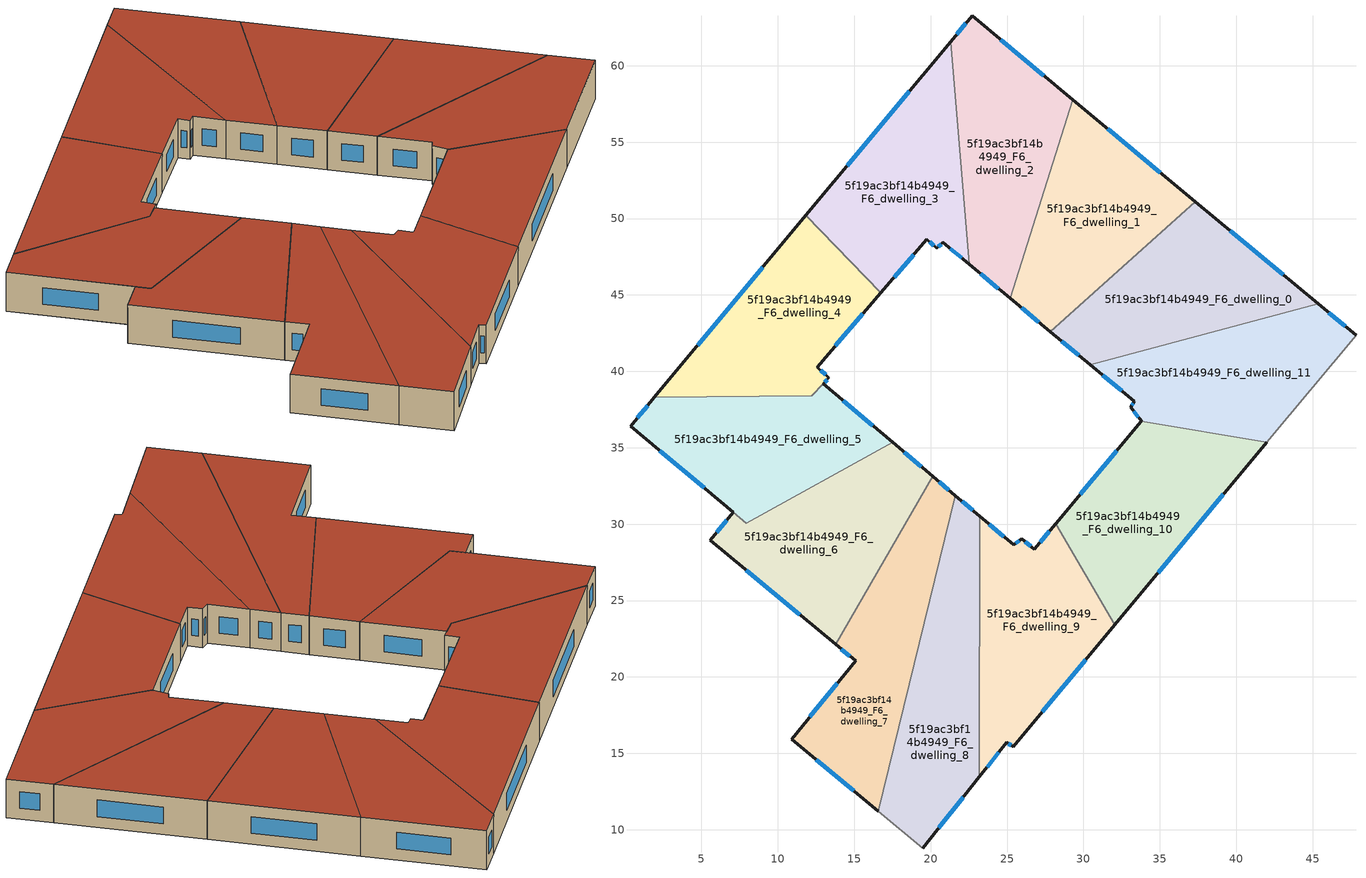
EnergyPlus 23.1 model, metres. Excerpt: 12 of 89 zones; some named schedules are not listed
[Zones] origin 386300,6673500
5f19ac3bf14b4949_F6_dwelling_0
 floor to 5f19ac3bf14b4949_F5_dwelling_0 (EU_floor_Construction): 45.35,44.42 30.44,40.42 27.82,42.6 37.32,51.1 z18
 wall outside (EU_wall_Construction): 27.82,42.6 30.44,40.42 / 45.35,44.42 37.32,51.1 z18:21
 wall to 5f19ac3bf14b4949_F6_dwelling_1 (EU_wall_Construction): 37.32,51.1 27.82,42.6 z18:21
 wall to 5f19ac3bf14b4949_F6_dwelling_11 (EU_wall_Construction): 30.44,40.42 45.35,44.42 z18:21
 window (EU_Window_Construction): 28.57,41.98 29.69,41.04 / 43.06,46.33 39.62,49.19 z18.86:20.14
 roof outside (EU_roof_Construction): 45.35,44.42 37.32,51.1 27.82,42.6 30.44,40.42 z21
5f19ac3bf14b4949_F6_dwelling_1
 floor to 5f19ac3bf14b4949_F5_dwelling_1 (EU_floor_Construction): 37.32,51.1 27.82,42.6 25.2,44.78 29.29,57.78 z18
 wall outside (EU_wall_Construction): 25.2,44.78 27.82,42.6 / 37.32,51.1 29.29,57.78 z18:21
 wall to 5f19ac3bf14b4949_F6_dwelling_2 (EU_wall_Construction): 29.29,57.78 25.2,44.78 z18:21
 window (EU_Window_Construction): 25.95,44.16 27.07,43.22 / 35.03,53.01 31.59,55.87 z18.86:20.14
 roof outside (EU_roof_Construction): 37.32,51.1 29.29,57.78 25.2,44.78 27.82,42.6 z21
5f19ac3bf14b4949_F6_dwelling_10
 floor to 5f19ac3bf14b4949_F5_dwelling_10 (EU_floor_Construction): 42.01,35.36 32.05,23.42 28.18,30.03 33.79,36.73 z18
 wall outside (EU_wall_Construction): 33.79,36.73 28.18,30.03 / 32.05,23.42 42.01,35.36 z18:21
 wall to 5f19ac3bf14b4949_F6_dwelling_11 (EU_wall_Construction): 42.01,35.36 33.79,36.73 z18:21
 wall to 5f19ac3bf14b4949_F6_dwelling_9 (EU_wall_Construction): 28.18,30.03 32.05,23.42 z18:21
 window (EU_Window_Construction): 32.19,34.82 29.78,31.94 / 34.89,26.83 39.16,31.95 z18.86:20.14
 roof outside (EU_roof_Construction): 32.05,23.42 42.01,35.36 33.79,36.73 28.18,30.03 z21
5f19ac3bf14b4949_F6_dwelling_11
 floor to 5f19ac3bf14b4949_F5_dwelling_11 (EU_floor_Construction): 47.84,42.35 42.01,35.36 33.79,36.73 33.8,36.75 33.1,37.66 33.31,38.03 30.44,40.42 45.35,44.42 z18
 wall outside (EU_wall_Construction): 30.44,40.42 33.31,38.03 33.1,37.66 33.8,36.75 33.79,36.73 / 47.84,42.35 45.35,44.42 z18:21
 wall adiabatic (EU_wall_Construction): 42.01,35.36 47.84,42.35 z18:21
 window (EU_Window_Construction): 33.3,37.4 33.6,37.01 / 33.25,37.93 33.16,37.77 / 31.26,39.74 32.49,38.72 / 47.13,42.94 46.06,43.83 z18.86:20.14
 roof outside (EU_roof_Construction): 42.01,35.36 47.84,42.35 45.35,44.42 30.44,40.42 33.31,38.03 33.1,37.66 33.8,36.75 33.79,36.73 z21
5f19ac3bf14b4949_F6_dwelling_2
 floor to 5f19ac3bf14b4949_F5_dwelling_2 (EU_floor_Construction): 29.29,57.78 25.2,44.78 22.52,47.01 21.3,61.58 22.71,63.26 z18
 wall outside (EU_wall_Construction): 22.52,47.01 25.2,44.78 / 29.29,57.78 22.71,63.26 21.3,61.58 z18:21
 wall to 5f19ac3bf14b4949_F6_dwelling_3 (EU_wall_Construction): 21.3,61.58 22.52,47.01 z18:21
 window (EU_Window_Construction): 23.28,46.37 24.43,45.42 / 22.31,62.78 21.7,62.06 / 27.41,59.35 24.59,61.7 z18.86:20.14
 roof outside (EU_roof_Construction): 25.2,44.78 29.29,57.78 22.71,63.26 21.3,61.58 22.52,47.01 z21
5f19ac3bf14b4949_F6_dwelling_3
 floor to 5f19ac3bf14b4949_F5_dwelling_3 (EU_floor_Construction): 21.3,61.58 22.52,47.01 20.8,48.44 20.39,48.06 19.74,48.64 16.75,45.15 11.84,50.21 z18
 wall outside (EU_wall_Construction): 16.75,45.15 19.74,48.64 20.39,48.06 20.8,48.44 22.52,47.01 / 21.3,61.58 11.84,50.21 z18:21
 wall to 5f19ac3bf14b4949_F6_dwelling_4 (EU_wall_Construction): 11.84,50.21 16.75,45.15 z18:21
 window (EU_Window_Construction): 21.29,48.03 22.02,47.42 / 20.51,48.17 20.68,48.33 / 19.93,48.47 20.21,48.22 / 17.6,46.15 18.88,47.64 / 18.6,58.33 14.54,53.45 z18.86:20.14
 roof outside (EU_roof_Construction): 22.52,47.01 21.3,61.58 11.84,50.21 16.75,45.15 19.74,48.64 20.39,48.06 20.8,48.44 z21
5f19ac3bf14b4949_F6_dwelling_4
 floor to 5f19ac3bf14b4949_F5_dwelling_4 (EU_floor_Construction): 11.84,50.21 16.75,45.15 12.58,40.28 13.34,39.57 12.97,39.18 12.22,38.39 1.92,38.3 z18
 wall outside (EU_wall_Construction): 11.84,50.21 1.92,38.3 / 12.97,39.18 13.34,39.57 12.58,40.28 16.75,45.15 z18:21
 wall to 5f19ac3bf14b4949_F6_dwelling_5 (EU_wall_Construction): 1.92,38.3 12.21,38.39 / 12.22,38.39 12.97,39.18 z18:21
 window (EU_Window_Construction): 9,46.8 4.76,41.7 / 13.77,41.67 15.56,43.76 / 13.13,39.77 12.8,40.07 / 13.08,39.29 13.24,39.46 z18.86:20.14
 roof outside (EU_roof_Construction): 13.34,39.57 12.58,40.28 16.75,45.15 11.84,50.21 1.92,38.3 12.21,38.39 z21
5f19ac3bf14b4949_F6_dwelling_5
 floor to 5f19ac3bf14b4949_F5_dwelling_5 (EU_floor_Construction): 17.51,35.34 7.93,30.07 0.36,36.42 1.92,38.3 12.22,38.39 12.98,39.18 z18
 wall outside (EU_wall_Construction): 1.92,38.3 0.36,36.42 7.1,30.77 / 17.51,35.34 12.98,39.18 z18:21
 wall to 5f19ac3bf14b4949_F6_dwelling_6 (EU_wall_Construction): 7.1,30.77 7.93,30.07 17.51,35.34 z18:21
 window (EU_Window_Construction): 1.48,37.76 0.81,36.95 / 16.22,36.44 14.27,38.09 / 2.28,34.8 5.17,32.38 z18.86:20.14
 roof outside (EU_roof_Construction): 17.51,35.34 12.98,39.18 12.22,38.39 1.92,38.3 0.36,36.42 7.93,30.07 z21
5f19ac3bf14b4949_F6_dwelling_6
 floor to 5f19ac3bf14b4949_F5_dwelling_6 (EU_floor_Construction): 20.13,33.13 13.79,22.13 5.58,28.95 7.1,30.77 7.93,30.07 17.51,35.34 z18
 wall outside (EU_wall_Construction): 7.1,30.77 5.58,28.95 13.79,22.13 / 20.13,33.13 17.51,35.34 z18:21
 wall to 5f19ac3bf14b4949_F6_dwelling_7 (EU_wall_Construction): 13.79,22.13 20.13,33.13 z18:21
 window (EU_Window_Construction): 7.92,27 11.44,24.08 / 6.66,30.25 6.01,29.47 / 19.38,33.76 18.26,34.71 z18.86:20.14
 roof outside (EU_roof_Construction): 13.79,22.13 20.13,33.13 17.51,35.34 7.93,30.07 7.1,30.77 5.58,28.95 z21
5f19ac3bf14b4949_F6_dwelling_7
 floor to 5f19ac3bf14b4949_F5_dwelling_7 (EU_floor_Construction): 21.61,31.87 16.59,11.21 10.91,15.93 15.08,21.05 13.79,22.13 20.13,33.13 z18
 wall outside (EU_wall_Construction): 13.79,22.13 15.08,21.05 10.91,15.93 16.59,11.21 / 21.61,31.87 20.13,33.13 z18:21
 wall to 5f19ac3bf14b4949_F6_dwelling_8 (EU_wall_Construction): 16.59,11.21 21.61,31.87 z18:21
 window (EU_Window_Construction): 14.16,21.82 14.71,21.36 / 21.19,32.23 20.55,32.77 / 12.53,14.58 14.96,12.56 / 13.89,19.59 12.1,17.4 z18.86:20.14
 roof outside (EU_roof_Construction): 16.59,11.21 21.61,31.87 20.13,33.13 13.79,22.13 15.08,21.05 10.91,15.93 z21
5f19ac3bf14b4949_F6_dwelling_8
 floor to 5f19ac3bf14b4949_F5_dwelling_8 (EU_floor_Construction): 23.21,30.52 23.18,13.46 19.48,8.8 16.59,11.21 21.61,31.87 z18
 wall outside (EU_wall_Construction): 23.21,30.52 21.61,31.87 / 19.48,8.8 23.18,13.46 z18:21
 wall to 5f19ac3bf14b4949_F6_dwelling_9 (EU_wall_Construction): 23.18,13.46 23.21,30.52 z18:21
 wall adiabatic (EU_wall_Construction): 16.59,11.21 19.48,8.8 z18:21
 window (EU_Window_Construction): 22.75,30.91 22.07,31.48 / 20.54,10.13 22.13,12.13 z18.86:20.14
 roof outside (EU_roof_Construction): 19.48,8.8 23.18,13.46 23.21,30.52 21.61,31.87 16.59,11.21 z21
5f19ac3bf14b4949_F6_dwelling_9
 floor to 5f19ac3bf14b4949_F5_dwelling_9 (EU_floor_Construction): 28.18,30.03 32.05,23.42 25.39,15.43 24.97,15.72 23.18,13.46 23.21,30.52 25.43,28.64 25.97,29.03 26.77,28.34 z18
 wall outside (EU_wall_Construction): 23.18,13.46 24.97,15.72 25.39,15.43 32.05,23.42 / 28.18,30.03 26.77,28.34 25.97,29.03 25.43,28.64 23.21,30.52 z18:21
 window (EU_Window_Construction): 23.7,14.11 24.46,15.07 / 24.8,29.18 23.85,29.98 / 25.81,28.92 25.59,28.75 / 26.54,28.54 26.2,28.83 / 27.78,29.55 27.17,28.82 / 27.29,17.72 30.15,21.14 / 25.09,15.64 25.27,15.52 z18.86:20.14
 roof outside (EU_roof_Construction): 25.39,15.43 32.05,23.42 28.18,30.03 26.77,28.34 25.97,29.03 25.43,28.64 23.21,30.52 23.18,13.46 24.97,15.72 z21
[Building]
EU S2 Campaign: North Axis=0; Terrain=City; Solar Distribution=FullExterior
[Site:Location]
Helsinki-Vantaa.AP: Latitude=60.317; Longitude=24.963; Time Zone=2; Elevation=54.6
[SizingPeriod:WeatherFileDays]
AnnualSizingPeriod: Begin Month=1; Begin Day of Month=1; End Month=12; End Day of Month=31; Day of Week for Start Day=Monday; Use Weather File Daylight Saving Period=No; Use Weather File Rain and Snow Indicators=No
[MATERIAL]
EU_InternalMass_Material: Roughness=MediumRough; Thickness=0.1; Conductivity=1; Density=1800; Specific Heat=900; Thermal Absorptance=0.9; Solar Absorptance=0.7; Visible Absorptance=0.7
[MATERIAL:NOMASS] Roughness=MediumRough; Thermal Absorptance=0.9; Solar Absorptance=0.7; Visible Absorptance=0.7
Name | Thermal Resistance
EU_wall_NoMass | 1.10183
EU_roof_NoMass; EU_floor_NoMass | 1.70606
[WINDOWMATERIAL:SIMPLEGLAZINGSYSTEM]
EU_Window_SimpleGlazing: UFactor=3.11035; Solar Heat Gain Coefficient=0.8; Visible Transmittance=0.8
[CONSTRUCTION]
EU_wall_Construction: EU_wall_NoMass
EU_roof_Construction: EU_roof_NoMass
EU_floor_Construction: EU_floor_NoMass
EU_Window_Construction: EU_Window_SimpleGlazing
EU_InternalMass_Construction: EU_InternalMass_Material
[ZONE] Type=1; Multiplier=1; Ceiling Height=autocalculate; Floor Area=autocalculate; Part of Total Floor Area=Yes
Name | Volume
5f19ac3bf14b4949_F6_dwelling_0; 5f19ac3bf14b4949_F6_dwelling_9 | 262.083
5f19ac3bf14b4949_F6_dwelling_1 | 262.066
5f19ac3bf14b4949_F6_dwelling_10 | 262.053
5f19ac3bf14b4949_F6_dwelling_11 | 262.059
5f19ac3bf14b4949_F6_dwelling_2 | 262.061
5f19ac3bf14b4949_F6_dwelling_3 | 262.081
5f19ac3bf14b4949_F6_dwelling_4 | 260.087
5f19ac3bf14b4949_F6_dwelling_5 | 259.624
5f19ac3bf14b4949_F6_dwelling_6 | 266.497
5f19ac3bf14b4949_F6_dwelling_7 | 262.09
5f19ac3bf14b4949_F6_dwelling_8 | 262.022
[INTERNALMASS] Construction=EU_InternalMass_Construction
Name | Zone or ZoneList | Surface Area
5f19ac3bf14b4949_F6_dwelling_0_EU_InternalMass | 5f19ac3bf14b4949_F6_dwelling_0 | 87.3609
5f19ac3bf14b4949_F6_dwelling_1_EU_InternalMass | 5f19ac3bf14b4949_F6_dwelling_1 | 87.355
5f19ac3bf14b4949_F6_dwelling_2_EU_InternalMass | 5f19ac3bf14b4949_F6_dwelling_2 | 87.3536
5f19ac3bf14b4949_F6_dwelling_3_EU_InternalMass | 5f19ac3bf14b4949_F6_dwelling_3 | 87.3604
5f19ac3bf14b4949_F6_dwelling_4_EU_InternalMass | 5f19ac3bf14b4949_F6_dwelling_4 | 86.6953
5f19ac3bf14b4949_F6_dwelling_5_EU_InternalMass | 5f19ac3bf14b4949_F6_dwelling_5 | 86.5392
5f19ac3bf14b4949_F6_dwelling_6_EU_InternalMass | 5f19ac3bf14b4949_F6_dwelling_6 | 88.8328
5f19ac3bf14b4949_F6_dwelling_7_EU_InternalMass | 5f19ac3bf14b4949_F6_dwelling_7 | 87.3632
5f19ac3bf14b4949_F6_dwelling_8_EU_InternalMass | 5f19ac3bf14b4949_F6_dwelling_8 | 87.3406
5f19ac3bf14b4949_F6_dwelling_9_EU_InternalMass | 5f19ac3bf14b4949_F6_dwelling_9 | 87.3609
5f19ac3bf14b4949_F6_dwelling_10_EU_InternalMass | 5f19ac3bf14b4949_F6_dwelling_10 | 87.3514
5f19ac3bf14b4949_F6_dwelling_11_EU_InternalMass | 5f19ac3bf14b4949_F6_dwelling_11 | 87.3535
[OTHEREQUIPMENT] Fuel Type=Electricity; Design Level Calculation Method=Watts/Area; Power per Zone Floor Area=1; Fraction Latent=0; Fraction Radiant=0; Fraction Lost=0; Carbon Dioxide Generation Rate=0; EndUse Subcategory=EU_Step8_InternalGains
Name | Zone or ZoneList or Space or SpaceList | Schedule
EU_Step8_InternalGain_5f19ac3bf14b4949_F6_dwelling_0_f000 | 5f19ac3bf14b4949_F6_dwelling_0 | EU_Step8_GainSchedule_5f19ac3bf14b4949_F6_dwelling_0_f000
EU_Step8_InternalGain_5f19ac3bf14b4949_F6_dwelling_1_f000 | 5f19ac3bf14b4949_F6_dwelling_1 | EU_Step8_GainSchedule_5f19ac3bf14b4949_F6_dwelling_1_f000
EU_Step8_InternalGain_5f19ac3bf14b4949_F6_dwelling_2_f000 | 5f19ac3bf14b4949_F6_dwelling_2 | EU_Step8_GainSchedule_5f19ac3bf14b4949_F6_dwelling_2_f000
EU_Step8_InternalGain_5f19ac3bf14b4949_F6_dwelling_3_f000 | 5f19ac3bf14b4949_F6_dwelling_3 | EU_Step8_GainSchedule_5f19ac3bf14b4949_F6_dwelling_3_f000
EU_Step8_InternalGain_5f19ac3bf14b4949_F6_dwelling_4_f000 | 5f19ac3bf14b4949_F6_dwelling_4 | EU_Step8_GainSchedule_5f19ac3bf14b4949_F6_dwelling_4_f000
EU_Step8_InternalGain_5f19ac3bf14b4949_F6_dwelling_5_f000 | 5f19ac3bf14b4949_F6_dwelling_5 | EU_Step8_GainSchedule_5f19ac3bf14b4949_F6_dwelling_5_f000
EU_Step8_InternalGain_5f19ac3bf14b4949_F6_dwelling_6_f000 | 5f19ac3bf14b4949_F6_dwelling_6 | EU_Step8_GainSchedule_5f19ac3bf14b4949_F6_dwelling_6_f000
EU_Step8_InternalGain_5f19ac3bf14b4949_F6_dwelling_7_f000 | 5f19ac3bf14b4949_F6_dwelling_7 | EU_Step8_GainSchedule_5f19ac3bf14b4949_F6_dwelling_7_f000
EU_Step8_InternalGain_5f19ac3bf14b4949_F6_dwelling_8_f000 | 5f19ac3bf14b4949_F6_dwelling_8 | EU_Step8_GainSchedule_5f19ac3bf14b4949_F6_dwelling_8_f000
EU_Step8_InternalGain_5f19ac3bf14b4949_F6_dwelling_9_f000 | 5f19ac3bf14b4949_F6_dwelling_9 | EU_Step8_GainSchedule_5f19ac3bf14b4949_F6_dwelling_9_f000
EU_Step8_InternalGain_5f19ac3bf14b4949_F6_dwelling_10_f000 | 5f19ac3bf14b4949_F6_dwelling_10 | EU_Step8_GainSchedule_5f19ac3bf14b4949_F6_dwelling_10_f000
EU_Step8_InternalGain_5f19ac3bf14b4949_F6_dwelling_11_f000 | 5f19ac3bf14b4949_F6_dwelling_11 | EU_Step8_GainSchedule_5f19ac3bf14b4949_F6_dwelling_11_f000
[ZONEVENTILATION:DESIGNFLOWRATE] Schedule=EU_AlwaysOn; Design Flow Rate Calculation Method=AirChanges/Hour; Air Changes per Hour=0.756316; Ventilation Type=Natural; Fan Pressure Rise=0; Fan Total Efficiency=1; Constant Term Coefficient=1; Temperature Term Coefficient=0; Velocity Term Coefficient=0; Velocity Squared Term Coefficient=0; Minimum Indoor Temperature=-100; Maximum Indoor Temperature=100; Delta Temperature=-100; Minimum Outdoor Temperature=-100; Maximum Outdoor Temperature=100; Maximum Wind Speed=40
Name | Zone or ZoneList or Space or SpaceList
EU_ConstantAir_5f19ac3bf14b4949_F6_dwelling_0 | 5f19ac3bf14b4949_F6_dwelling_0
EU_ConstantAir_5f19ac3bf14b4949_F6_dwelling_1 | 5f19ac3bf14b4949_F6_dwelling_1
EU_ConstantAir_5f19ac3bf14b4949_F6_dwelling_2 | 5f19ac3bf14b4949_F6_dwelling_2
EU_ConstantAir_5f19ac3bf14b4949_F6_dwelling_3 | 5f19ac3bf14b4949_F6_dwelling_3
EU_ConstantAir_5f19ac3bf14b4949_F6_dwelling_4 | 5f19ac3bf14b4949_F6_dwelling_4
EU_ConstantAir_5f19ac3bf14b4949_F6_dwelling_5 | 5f19ac3bf14b4949_F6_dwelling_5
EU_ConstantAir_5f19ac3bf14b4949_F6_dwelling_6 | 5f19ac3bf14b4949_F6_dwelling_6
EU_ConstantAir_5f19ac3bf14b4949_F6_dwelling_7 | 5f19ac3bf14b4949_F6_dwelling_7
EU_ConstantAir_5f19ac3bf14b4949_F6_dwelling_8 | 5f19ac3bf14b4949_F6_dwelling_8
EU_ConstantAir_5f19ac3bf14b4949_F6_dwelling_9 | 5f19ac3bf14b4949_F6_dwelling_9
EU_ConstantAir_5f19ac3bf14b4949_F6_dwelling_10 | 5f19ac3bf14b4949_F6_dwelling_10
EU_ConstantAir_5f19ac3bf14b4949_F6_dwelling_11 | 5f19ac3bf14b4949_F6_dwelling_11
[HVACTEMPLATE:ZONE:IDEALLOADSAIRSYSTEM] System Availability Schedule=EU_AlwaysOn; Maximum Heating Supply Air Temperature=50; Minimum Cooling Supply Air Temperature=13; Maximum Heating Supply Air Humidity Ratio=0.0156; Minimum Cooling Supply Air Humidity Ratio=0.0077; Heating Limit=NoLimit; Cooling Limit=NoLimit; Heating Availability Schedule=EU_AlwaysOn; Cooling Availability Schedule=EU_CoolingOff; Dehumidification Control Type=ConstantSensibleHeatRatio; Cooling Sensible Heat Ratio=0.7; Dehumidification Setpoint=60; Humidification Control Type=None; Humidification Setpoint=30; Outdoor Air Method=None; Outdoor Air Flow Rate per Person=0.00944; Outdoor Air Flow Rate per Zone Floor Area=0; Outdoor Air Flow Rate per Zone=0; Demand Controlled Ventilation Type=None; Outdoor Air Economizer Type=NoEconomizer; Heat Recovery Type=None; Sensible Heat Recovery Effectiveness=0.7; Latent Heat Recovery Effectiveness=0.65
Name | Template Thermostat
5f19ac3bf14b4949_F6_dwelling_0 | EU_HeatOnly_5f19ac3bf14b4949_F6_dwelling_0
5f19ac3bf14b4949_F6_dwelling_1 | EU_HeatOnly_5f19ac3bf14b4949_F6_dwelling_1
5f19ac3bf14b4949_F6_dwelling_2 | EU_HeatOnly_5f19ac3bf14b4949_F6_dwelling_2
5f19ac3bf14b4949_F6_dwelling_3 | EU_HeatOnly_5f19ac3bf14b4949_F6_dwelling_3
5f19ac3bf14b4949_F6_dwelling_4 | EU_HeatOnly_5f19ac3bf14b4949_F6_dwelling_4
5f19ac3bf14b4949_F6_dwelling_5 | EU_HeatOnly_5f19ac3bf14b4949_F6_dwelling_5
5f19ac3bf14b4949_F6_dwelling_6 | EU_HeatOnly_5f19ac3bf14b4949_F6_dwelling_6
5f19ac3bf14b4949_F6_dwelling_7 | EU_HeatOnly_5f19ac3bf14b4949_F6_dwelling_7
5f19ac3bf14b4949_F6_dwelling_8 | EU_HeatOnly_5f19ac3bf14b4949_F6_dwelling_8
5f19ac3bf14b4949_F6_dwelling_9 | EU_HeatOnly_5f19ac3bf14b4949_F6_dwelling_9
5f19ac3bf14b4949_F6_dwelling_10 | EU_HeatOnly_5f19ac3bf14b4949_F6_dwelling_10
5f19ac3bf14b4949_F6_dwelling_11 | EU_HeatOnly_5f19ac3bf14b4949_F6_dwelling_11
[SIZING:ZONE] Zone Cooling Design Supply Air Temperature Input Method=SupplyAirTemperature; Zone Cooling Design Supply Air Temperature=13; Zone Heating Design Supply Air Temperature Input Method=SupplyAirTemperature; Zone Heating Design Supply Air Temperature=50; Zone Cooling Design Supply Air Humidity Ratio=0.008; Zone Heating Design Supply Air Humidity Ratio=0.008; Cooling Design Air Flow Method=DesignDay; Cooling Design Air Flow Rate=0; Cooling Minimum Air Flow per Zone Floor Area=0.000762; Cooling Minimum Air Flow=0; Cooling Minimum Air Flow Fraction=0.2; Heating Design Air Flow Method=DesignDay; Heating Design Air Flow Rate=0; Heating Maximum Air Flow per Zone Floor Area=0.002032; Heating Maximum Air Flow=0.141576; Heating Maximum Air Flow Fraction=0.3; Account for Dedicated Outdoor Air System=No; Dedicated Outdoor Air System Control Strategy=NeutralSupplyAir; Dedicated Outdoor Air Low Setpoint Temperature for Design=autosize; Dedicated Outdoor Air High Setpoint Temperature for Design=autosize; Zone Load Sizing Method=Sensible Load Only No Latent Load; Zone Latent Cooling Design Supply Air Humidity Ratio Input Method=HumidityRatioDifference; Zone Cooling Design Supply Air Humidity Ratio Difference=0.005; Zone Latent Heating Design Supply Air Humidity Ratio Input Method=HumidityRatioDifference; Zone Humidification Design Supply Air Humidity Ratio Difference=0.005
5f19ac3bf14b4949_F6_dwelling_0; 5f19ac3bf14b4949_F6_dwelling_1; 5f19ac3bf14b4949_F6_dwelling_2; 5f19ac3bf14b4949_F6_dwelling_3; 5f19ac3bf14b4949_F6_dwelling_4; 5f19ac3bf14b4949_F6_dwelling_5; 5f19ac3bf14b4949_F6_dwelling_6; 5f19ac3bf14b4949_F6_dwelling_7; 5f19ac3bf14b4949_F6_dwelling_8; 5f19ac3bf14b4949_F6_dwelling_9; 5f19ac3bf14b4949_F6_dwelling_10; 5f19ac3bf14b4949_F6_dwelling_11
[SCHEDULE:FILE] Column Number=1; Rows to Skip at Top=0; Number of Hours of Data=8760; Column Separator=Comma; Interpolate to Timestep=No; Minutes per Item=60; Adjust Schedule for Daylight Savings=Yes
Name | File
EU_Step8_GainSchedule_5f19ac3bf14b4949_F6_dwelling_0_f000 | ../../schedules/5f19ac3bf14b4949/5f19ac3bf14b4949_F6_dwelling_0_f000_gain.csv
EU_Step8_GainSchedule_5f19ac3bf14b4949_F6_dwelling_1_f000 | ../../schedules/5f19ac3bf14b4949/5f19ac3bf14b4949_F6_dwelling_1_f000_gain.csv
EU_Step8_GainSchedule_5f19ac3bf14b4949_F6_dwelling_2_f000 | ../../schedules/5f19ac3bf14b4949/5f19ac3bf14b4949_F6_dwelling_2_f000_gain.csv
EU_Step8_GainSchedule_5f19ac3bf14b4949_F6_dwelling_3_f000 | ../../schedules/5f19ac3bf14b4949/5f19ac3bf14b4949_F6_dwelling_3_f000_gain.csv
